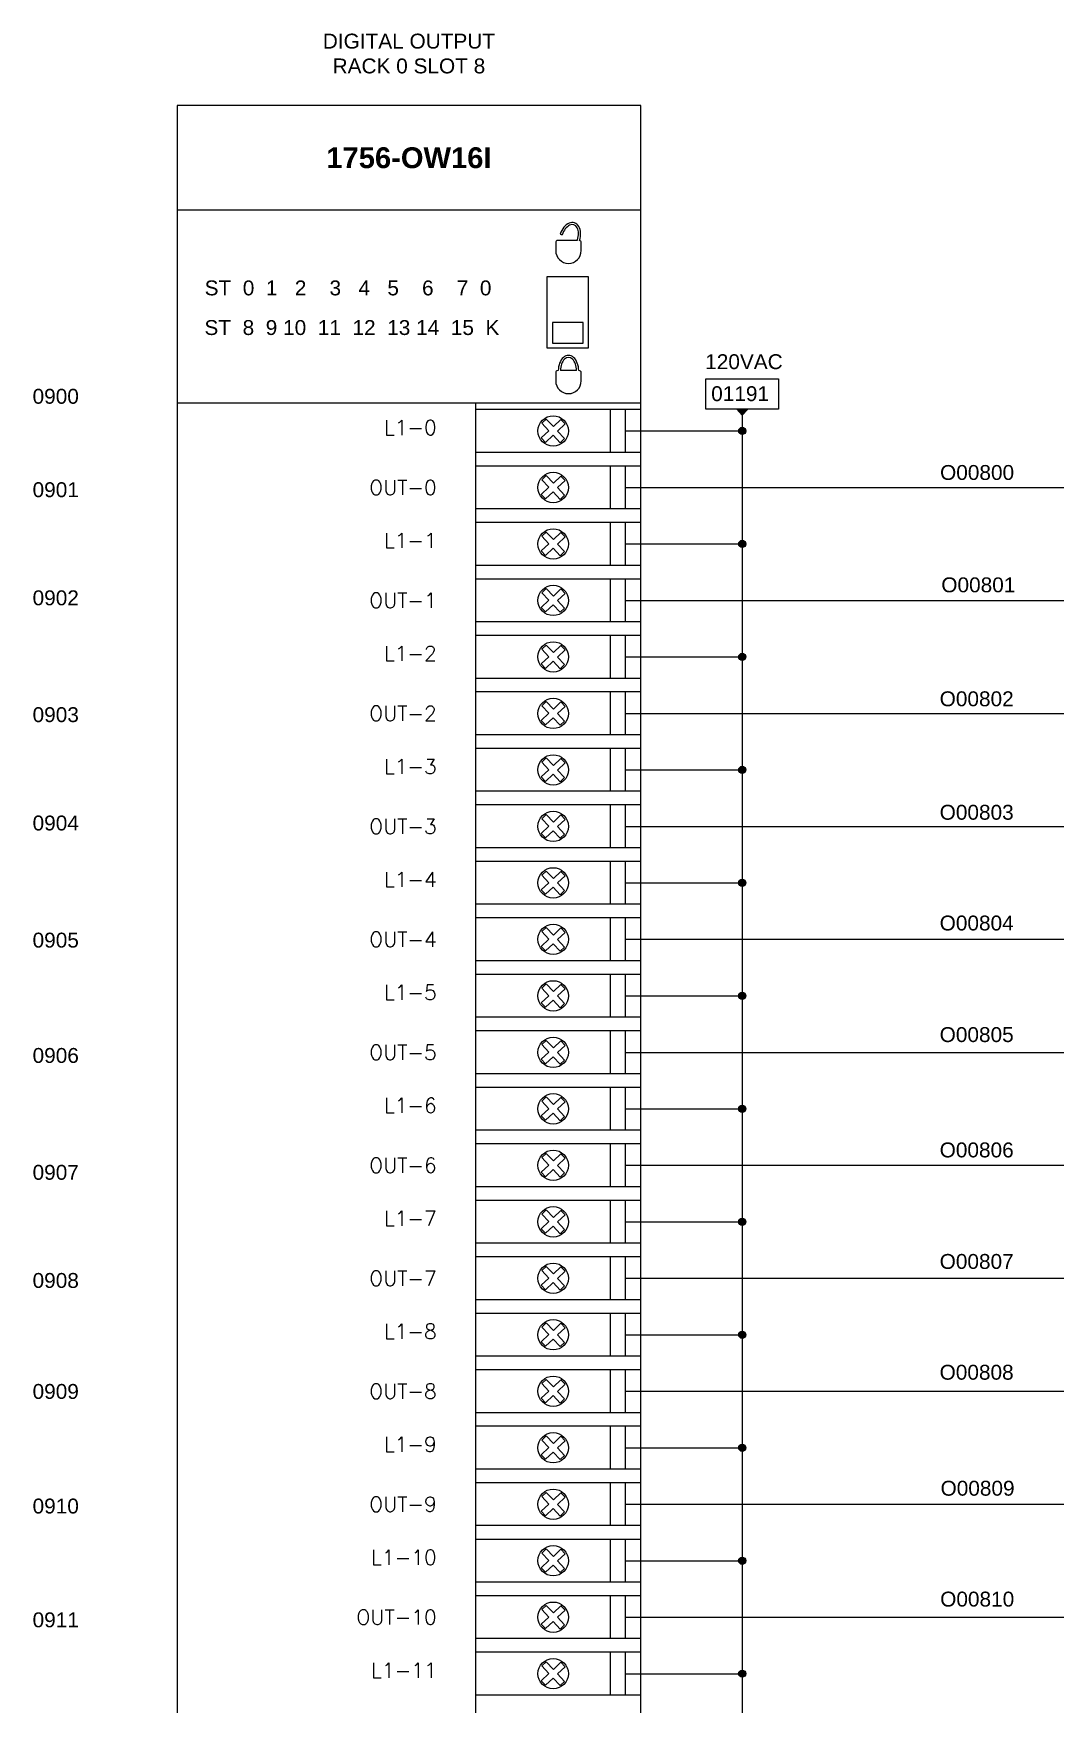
# Paper-space layout 'DIGITAL OUTPUT CARD - A1 Sheet' of a CAD drawing. Extents: x 50 to 812, y 22 to 574.
# Drawn here: x 61.7 to 233.3, y 277.7 to 558.3 of the extents above; entities that cross this region are included whole.
import ezdxf
from ezdxf.enums import TextEntityAlignment as Align

# ---------------------------------------------------------------- set-up
doc = ezdxf.new("R2010")
doc.units = 0
doc.layers.add('N-ANNO-TEXT', color=2, linetype='Continuous')
doc.layers.add('N-DIAG-HIDDEN', color=4, linetype='Continuous')
doc.layers.add('N-DIAG', color=4, linetype='Continuous', lineweight=25)
doc.layers.add('N-EQPM', color=4, linetype='Continuous', lineweight=25)
doc.styles.add('_CGS_2-5_NOTES', font='arial.ttf', dxfattribs={"height": 2.5})
doc.styles.add('_CGS_3-5_SUBHEADING', font='arialbd.ttf', dxfattribs={"height": 3.5})
doc.styles.get("Standard").update_dxf_attribs({"font": 'arial.ttf'})

psp = doc.layouts.new('DIGITAL OUTPUT CARD - A1 Sheet')

# ---------------------------------------------------------------- hatches: boundary and pattern name
at = {"layer": 'N-DIAG'}
h = psp.add_hatch(color=256, dxfattribs=at)
edge = h.paths.add_edge_path()
edge.add_arc((180.67, 491.52), 0.602, 180, 540, ccw=False)
h = psp.add_hatch(color=256, dxfattribs=at)
edge = h.paths.add_edge_path()
edge.add_arc((180.67, 472.55), 0.602, 180, 540, ccw=False)
h = psp.add_hatch(color=256, dxfattribs=at)
edge = h.paths.add_edge_path()
edge.add_arc((180.67, 453.59), 0.602, 180, 540, ccw=False)
h = psp.add_hatch(color=256, dxfattribs=at)
edge = h.paths.add_edge_path()
edge.add_arc((180.67, 434.62), 0.602, 180, 540, ccw=False)
h = psp.add_hatch(color=256, dxfattribs=at)
edge = h.paths.add_edge_path()
edge.add_arc((180.67, 415.66), 0.602, 180, 540, ccw=False)
h = psp.add_hatch(color=256, dxfattribs=at)
edge = h.paths.add_edge_path()
edge.add_arc((180.67, 396.69), 0.602, 180, 540, ccw=False)
h = psp.add_hatch(color=256, dxfattribs=at)
edge = h.paths.add_edge_path()
edge.add_arc((180.67, 377.73), 0.602, 180, 540, ccw=False)
h = psp.add_hatch(color=256, dxfattribs=at)
edge = h.paths.add_edge_path()
edge.add_arc((180.67, 358.76), 0.602, 180, 540, ccw=False)
h = psp.add_hatch(color=256, dxfattribs=at)
edge = h.paths.add_edge_path()
edge.add_arc((180.67, 339.8), 0.602, 180, 540, ccw=False)
h = psp.add_hatch(color=256, dxfattribs=at)
edge = h.paths.add_edge_path()
edge.add_arc((180.67, 320.83), 0.602, 180, 540, ccw=False)
h = psp.add_hatch(color=256, dxfattribs=at)
edge = h.paths.add_edge_path()
edge.add_arc((180.67, 301.87), 0.602, 180, 540, ccw=False)
h = psp.add_hatch(color=256, dxfattribs=at)
edge = h.paths.add_edge_path()
edge.add_arc((180.67, 282.91), 0.602, 180, 540, ccw=False)
at = {"layer": 'N-EQPM'}
psp.add_hatch(color=256, dxfattribs=at).paths.add_polyline_path([(180.67, 494.19), (181.61, 495.2), (179.74, 495.2)])

# ---------------------------------------------------------------- linework, layer by layer
at = {"layer": 'N-DIAG'}
for p, q in [((180.67, 494.19), (180.67, 172.33)), ((161.09, 491.52), (180.67, 491.52)), ((161.09, 482.03), (260.35, 482.03)), ((161.09, 472.55), (180.67, 472.55)), ((161.09, 463.07), (260.35, 463.07)), ((161.09, 453.59), (180.67, 453.59)), ((161.09, 444.1), (260.35, 444.1)), ((161.09, 434.62), (180.67, 434.62)), ((161.09, 425.14), (260.35, 425.14)), ((161.09, 415.66), (180.67, 415.66)), ((161.09, 406.18), (260.35, 406.18)), ((161.09, 396.69), (180.67, 396.69)), ((161.09, 387.21), (260.35, 387.21)), ((161.09, 377.73), (180.67, 377.73)), ((161.09, 368.25), (260.35, 368.25)), ((161.09, 358.76), (180.67, 358.76)), ((161.09, 349.28), (260.35, 349.28)), ((161.09, 339.8), (180.67, 339.8)), ((161.09, 330.32), (260.35, 330.32)), ((161.09, 320.83), (180.67, 320.83)), ((161.09, 311.35), (260.35, 311.35)), ((161.09, 301.87), (180.67, 301.87)), ((161.09, 292.39), (260.35, 292.39)), ((161.09, 282.91), (180.67, 282.91))]:
    psp.add_line(p, q, dxfattribs=at)
for centre in [(180.67, 491.52), (180.67, 472.55), (180.67, 453.59), (180.67, 434.62), (180.67, 415.66), (180.67, 396.69), (180.67, 377.73), (180.67, 358.76), (180.67, 339.8), (180.67, 320.83), (180.67, 301.87), (180.67, 282.91)]:
    psp.add_circle(centre, 0.602, dxfattribs=at)
for centre, major_axis, ratio in [((151.73, 524.02), (0.81, 2.44), 0.666667), ((151.73, 524.02), (0.7, 2.09), 0.610413), ((151.51, 501.64), (0, 2.57), 0.666667), ((151.51, 501.64), (0, 2.21), 0.610413)]:
    psp.add_ellipse(centre, major_axis=major_axis, ratio=ratio, start_param=4.712389, end_param=7.853982, dxfattribs=at)
at = {"layer": 'N-EQPM'}
for p, q in [((163.63, 528.57), (85.82, 528.57)), ((150.11, 524.57), (150.46, 524.45)), ((152.96, 523.5), (153.01, 523.6)), ((85.82, 496.26), (163.63, 496.26)), ((135.93, 496.26), (135.93, 214.02)), ((163.63, 495.11), (135.93, 495.11)), ((158.54, 487.92), (158.54, 495.11)), ((161.09, 487.92), (161.09, 495.11)), ((180.67, 494.19), (179.74, 495.2)), ((181.61, 495.2), (179.74, 495.2)), ((180.67, 494.19), (181.61, 495.2)), ((148.22, 491.54), (146.95, 490.34)), ((147.77, 493.51), (147.02, 492.81)), ((147.02, 492.81), (148.22, 491.54)), ((148.97, 492.24), (147.77, 493.51)), ((150.23, 493.44), (148.97, 492.24)), ((149.67, 491.49), (150.94, 492.69)), ((150.86, 490.23), (149.67, 491.49)), ((150.94, 492.69), (150.23, 493.44)), ((146.95, 490.34), (147.65, 489.6)), ((147.65, 489.6), (148.92, 490.79)), ((148.92, 490.79), (150.12, 489.52)), ((150.12, 489.52), (150.86, 490.23)), ((163.63, 487.92), (135.93, 487.92)), ((163.63, 485.63), (135.93, 485.63)), ((158.54, 478.44), (158.54, 485.63)), ((161.09, 478.44), (161.09, 485.63)), ((147.77, 484.03), (147.02, 483.32)), ((147.02, 483.32), (148.22, 482.06)), ((148.97, 482.76), (147.77, 484.03)), ((150.23, 483.95), (148.97, 482.76)), ((149.67, 482.01), (150.94, 483.21)), ((150.94, 483.21), (150.23, 483.95)), ((148.22, 482.06), (146.95, 480.86)), ((146.95, 480.86), (147.65, 480.11)), ((147.65, 480.11), (148.92, 481.31)), ((148.92, 481.31), (150.12, 480.04)), ((150.86, 480.74), (149.67, 482.01)), ((150.12, 480.04), (150.86, 480.74)), ((163.63, 478.44), (135.93, 478.44)), ((163.63, 476.14), (135.93, 476.14)), ((147.77, 474.55), (147.02, 473.84)), ((148.97, 473.28), (147.77, 474.55)), ((150.23, 474.47), (148.97, 473.28)), ((150.94, 473.72), (150.23, 474.47)), ((158.54, 468.96), (158.54, 476.14)), ((161.09, 468.96), (161.09, 476.14)), ((148.22, 472.57), (146.95, 471.38)), ((146.95, 471.38), (147.65, 470.63)), ((147.02, 473.84), (148.22, 472.57)), ((147.65, 470.63), (148.92, 471.83)), ((148.92, 471.83), (150.12, 470.56)), ((149.67, 472.53), (150.94, 473.72)), ((150.86, 471.26), (149.67, 472.53)), ((163.63, 468.96), (135.93, 468.96)), ((150.12, 470.56), (150.86, 471.26)), ((163.63, 466.66), (135.93, 466.66)), ((158.54, 459.48), (158.54, 466.66)), ((161.09, 459.48), (161.09, 466.66)), ((148.22, 463.09), (146.95, 461.9)), ((147.77, 465.06), (147.02, 464.36)), ((147.02, 464.36), (148.22, 463.09)), ((148.97, 463.8), (147.77, 465.06)), ((150.23, 464.99), (148.97, 463.8)), ((149.67, 463.05), (150.94, 464.24)), ((150.86, 461.78), (149.67, 463.05)), ((150.94, 464.24), (150.23, 464.99)), ((146.95, 461.9), (147.65, 461.15)), ((147.65, 461.15), (148.92, 462.34)), ((148.92, 462.34), (150.12, 461.08)), ((150.12, 461.08), (150.86, 461.78)), ((163.63, 459.48), (135.93, 459.48)), ((163.63, 457.18), (135.93, 457.18)), ((147.77, 455.58), (147.02, 454.88)), ((147.02, 454.88), (148.22, 453.61)), ((148.97, 454.31), (147.77, 455.58)), ((150.23, 455.51), (148.97, 454.31)), ((149.67, 453.57), (150.94, 454.76)), ((150.94, 454.76), (150.23, 455.51)), ((158.54, 449.99), (158.54, 457.18)), ((161.09, 449.99), (161.09, 457.18)), ((148.22, 453.61), (146.95, 452.41)), ((146.95, 452.41), (147.65, 451.67)), ((147.65, 451.67), (148.92, 452.86)), ((148.92, 452.86), (150.12, 451.59)), ((150.86, 452.3), (149.67, 453.57)), ((150.12, 451.59), (150.86, 452.3)), ((163.63, 449.99), (135.93, 449.99)), ((163.63, 447.7), (135.93, 447.7)), ((147.77, 446.1), (147.02, 445.39)), ((148.97, 444.83), (147.77, 446.1)), ((158.54, 440.51), (158.54, 447.7)), ((161.09, 440.51), (161.09, 447.7)), ((148.22, 444.13), (146.95, 442.93)), ((147.02, 445.39), (148.22, 444.13)), ((147.65, 442.18), (148.92, 443.38)), ((148.92, 443.38), (150.12, 442.11)), ((150.23, 446.03), (148.97, 444.83)), ((149.67, 444.08), (150.94, 445.28)), ((150.86, 442.82), (149.67, 444.08)), ((150.94, 445.28), (150.23, 446.03)), ((163.63, 440.51), (135.93, 440.51)), ((146.95, 442.93), (147.65, 442.18)), ((150.12, 442.11), (150.86, 442.82)), ((163.63, 438.21), (135.93, 438.21)), ((158.54, 431.03), (158.54, 438.21)), ((161.09, 431.03), (161.09, 438.21)), ((147.77, 436.62), (147.02, 435.91)), ((147.02, 435.91), (148.22, 434.64)), ((148.97, 435.35), (147.77, 436.62)), ((150.23, 436.54), (148.97, 435.35)), ((149.67, 434.6), (150.94, 435.79)), ((150.94, 435.79), (150.23, 436.54)), ((148.22, 434.64), (146.95, 433.45)), ((146.95, 433.45), (147.65, 432.7)), ((147.65, 432.7), (148.92, 433.9)), ((148.92, 433.9), (150.12, 432.63)), ((150.86, 433.33), (149.67, 434.6)), ((150.12, 432.63), (150.86, 433.33)), ((163.63, 431.03), (135.93, 431.03)), ((163.63, 428.73), (135.93, 428.73)), ((147.77, 427.13), (147.02, 426.43)), ((147.02, 426.43), (148.22, 425.16)), ((148.97, 425.87), (147.77, 427.13)), ((150.23, 427.06), (148.97, 425.87)), ((150.94, 426.31), (150.23, 427.06)), ((158.54, 421.55), (158.54, 428.73)), ((161.09, 421.55), (161.09, 428.73)), ((148.22, 425.16), (146.95, 423.97)), ((146.95, 423.97), (147.65, 423.22)), ((147.65, 423.22), (148.92, 424.41)), ((148.92, 424.41), (150.12, 423.15)), ((149.67, 425.12), (150.94, 426.31)), ((150.86, 423.85), (149.67, 425.12)), ((150.12, 423.15), (150.86, 423.85)), ((163.63, 421.55), (135.93, 421.55)), ((163.63, 419.25), (135.93, 419.25)), ((158.54, 412.07), (158.54, 419.25)), ((161.09, 412.07), (161.09, 419.25)), ((148.22, 415.68), (146.95, 414.49)), ((147.77, 417.65), (147.02, 416.95)), ((147.02, 416.95), (148.22, 415.68)), ((148.97, 416.38), (147.77, 417.65)), ((150.23, 417.58), (148.97, 416.38)), ((149.67, 415.64), (150.94, 416.83)), ((150.86, 414.37), (149.67, 415.64)), ((150.94, 416.83), (150.23, 417.58)), ((146.95, 414.49), (147.65, 413.74)), ((147.65, 413.74), (148.92, 414.93)), ((148.92, 414.93), (150.12, 413.66)), ((150.12, 413.66), (150.86, 414.37)), ((163.63, 412.07), (135.93, 412.07)), ((163.63, 409.77), (135.93, 409.77)), ((158.54, 402.58), (158.54, 409.77)), ((161.09, 402.58), (161.09, 409.77)), ((147.77, 408.17), (147.02, 407.47)), ((147.02, 407.47), (148.22, 406.2)), ((148.97, 406.9), (147.77, 408.17)), ((150.23, 408.1), (148.97, 406.9)), ((149.67, 406.15), (150.94, 407.35)), ((150.94, 407.35), (150.23, 408.1)), ((148.22, 406.2), (146.95, 405)), ((146.95, 405), (147.65, 404.26)), ((147.65, 404.26), (148.92, 405.45)), ((148.92, 405.45), (150.12, 404.18)), ((150.86, 404.89), (149.67, 406.15)), ((150.12, 404.18), (150.86, 404.89)), ((163.63, 402.58), (135.93, 402.58)), ((163.63, 400.29), (135.93, 400.29)), ((147.77, 398.69), (147.02, 397.98)), ((148.97, 397.42), (147.77, 398.69)), ((150.23, 398.61), (148.97, 397.42)), ((150.94, 397.87), (150.23, 398.61)), ((158.54, 393.1), (158.54, 400.29)), ((161.09, 393.1), (161.09, 400.29)), ((148.22, 396.72), (146.95, 395.52)), ((147.02, 397.98), (148.22, 396.72)), ((147.65, 394.77), (148.92, 395.97)), ((148.92, 395.97), (150.12, 394.7)), ((149.67, 396.67), (150.94, 397.87)), ((150.86, 395.4), (149.67, 396.67)), ((163.63, 393.1), (135.93, 393.1)), ((146.95, 395.52), (147.65, 394.77)), ((150.12, 394.7), (150.86, 395.4)), ((163.63, 390.8), (135.93, 390.8)), ((158.54, 383.62), (158.54, 390.8)), ((161.09, 383.62), (161.09, 390.8)), ((148.22, 387.23), (146.95, 386.04)), ((147.77, 389.21), (147.02, 388.5)), ((147.02, 388.5), (148.22, 387.23)), ((148.97, 387.94), (147.77, 389.21)), ((150.23, 389.13), (148.97, 387.94)), ((149.67, 387.19), (150.94, 388.38)), ((150.86, 385.92), (149.67, 387.19)), ((150.94, 388.38), (150.23, 389.13)), ((146.95, 386.04), (147.65, 385.29)), ((147.65, 385.29), (148.92, 386.48)), ((148.92, 386.48), (150.12, 385.22)), ((150.12, 385.22), (150.86, 385.92)), ((163.63, 383.62), (135.93, 383.62)), ((163.63, 381.32), (135.93, 381.32)), ((147.77, 379.72), (147.02, 379.02)), ((147.02, 379.02), (148.22, 377.75)), ((148.97, 378.46), (147.77, 379.72)), ((150.23, 379.65), (148.97, 378.46)), ((149.67, 377.71), (150.94, 378.9)), ((150.94, 378.9), (150.23, 379.65)), ((158.54, 374.14), (158.54, 381.32)), ((161.09, 374.14), (161.09, 381.32)), ((148.22, 377.75), (146.95, 376.56)), ((146.95, 376.56), (147.65, 375.81)), ((147.65, 375.81), (148.92, 377)), ((148.92, 377), (150.12, 375.73)), ((150.86, 376.44), (149.67, 377.71)), ((150.12, 375.73), (150.86, 376.44)), ((163.63, 374.14), (135.93, 374.14)), ((163.63, 371.84), (135.93, 371.84)), ((158.54, 364.65), (158.54, 371.84)), ((161.09, 364.65), (161.09, 371.84)), ((148.22, 368.27), (146.95, 367.07)), ((147.77, 370.24), (147.02, 369.54)), ((147.02, 369.54), (148.22, 368.27)), ((147.65, 366.33), (148.92, 367.52)), ((148.97, 368.97), (147.77, 370.24)), ((148.92, 367.52), (150.12, 366.25)), ((150.23, 370.17), (148.97, 368.97)), ((149.67, 368.22), (150.94, 369.42)), ((150.86, 366.96), (149.67, 368.22)), ((150.94, 369.42), (150.23, 370.17)), ((146.95, 367.07), (147.65, 366.33)), ((150.12, 366.25), (150.86, 366.96)), ((163.63, 364.65), (135.93, 364.65)), ((163.63, 362.36), (135.93, 362.36)), ((158.54, 355.17), (158.54, 362.36)), ((161.09, 355.17), (161.09, 362.36)), ((147.77, 360.76), (147.02, 360.05)), ((147.02, 360.05), (148.22, 358.79)), ((148.97, 359.49), (147.77, 360.76)), ((150.23, 360.68), (148.97, 359.49)), ((149.67, 358.74), (150.94, 359.94)), ((150.94, 359.94), (150.23, 360.68)), ((148.22, 358.79), (146.95, 357.59)), ((146.95, 357.59), (147.65, 356.84)), ((147.65, 356.84), (148.92, 358.04)), ((148.92, 358.04), (150.12, 356.77)), ((150.86, 357.47), (149.67, 358.74)), ((150.12, 356.77), (150.86, 357.47)), ((163.63, 355.17), (135.93, 355.17)), ((163.63, 352.87), (135.93, 352.87)), ((147.77, 351.28), (147.02, 350.57)), ((148.97, 350.01), (147.77, 351.28)), ((150.23, 351.2), (148.97, 350.01)), ((150.94, 350.45), (150.23, 351.2)), ((158.54, 345.69), (158.54, 352.87)), ((161.09, 345.69), (161.09, 352.87)), ((148.22, 349.3), (146.95, 348.11)), ((146.95, 348.11), (147.65, 347.36)), ((147.02, 350.57), (148.22, 349.3)), ((147.65, 347.36), (148.92, 348.56)), ((148.92, 348.56), (150.12, 347.29)), ((149.67, 349.26), (150.94, 350.45)), ((150.86, 347.99), (149.67, 349.26)), ((150.12, 347.29), (150.86, 347.99)), ((163.63, 345.69), (135.93, 345.69)), ((163.63, 343.39), (135.93, 343.39)), ((158.54, 336.21), (158.54, 343.39)), ((161.09, 336.21), (161.09, 343.39)), ((148.22, 339.82), (146.95, 338.63)), ((147.77, 341.79), (147.02, 341.09)), ((147.02, 341.09), (148.22, 339.82)), ((148.97, 340.53), (147.77, 341.79)), ((150.23, 341.72), (148.97, 340.53)), ((149.67, 339.78), (150.94, 340.97)), ((150.86, 338.51), (149.67, 339.78)), ((150.94, 340.97), (150.23, 341.72)), ((146.95, 338.63), (147.65, 337.88)), ((147.65, 337.88), (148.92, 339.07)), ((148.92, 339.07), (150.12, 337.81)), ((150.12, 337.81), (150.86, 338.51)), ((163.63, 336.21), (135.93, 336.21)), ((163.63, 333.91), (135.93, 333.91)), ((158.54, 326.72), (158.54, 333.91)), ((161.09, 326.72), (161.09, 333.91)), ((147.77, 332.31), (147.02, 331.61)), ((147.02, 331.61), (148.22, 330.34)), ((148.97, 331.04), (147.77, 332.31)), ((150.23, 332.24), (148.97, 331.04)), ((149.67, 330.3), (150.94, 331.49)), ((150.94, 331.49), (150.23, 332.24)), ((148.22, 330.34), (146.95, 329.14)), ((146.95, 329.14), (147.65, 328.4)), ((147.65, 328.4), (148.92, 329.59)), ((148.92, 329.59), (150.12, 328.32)), ((150.86, 329.03), (149.67, 330.3)), ((150.12, 328.32), (150.86, 329.03)), ((163.63, 326.72), (135.93, 326.72)), ((163.63, 324.43), (135.93, 324.43)), ((147.77, 322.83), (147.02, 322.12)), ((148.97, 321.56), (147.77, 322.83)), ((150.23, 322.76), (148.97, 321.56)), ((150.94, 322.01), (150.23, 322.76)), ((158.54, 317.24), (158.54, 324.43)), ((161.09, 317.24), (161.09, 324.43)), ((148.22, 320.86), (146.95, 319.66)), ((147.02, 322.12), (148.22, 320.86)), ((147.65, 318.91), (148.92, 320.11)), ((148.92, 320.11), (150.12, 318.84)), ((149.67, 320.81), (150.94, 322.01)), ((150.86, 319.55), (149.67, 320.81)), ((163.63, 317.24), (135.93, 317.24)), ((146.95, 319.66), (147.65, 318.91)), ((150.12, 318.84), (150.86, 319.55)), ((163.63, 314.94), (135.93, 314.94)), ((158.54, 307.76), (158.54, 314.94)), ((161.09, 307.76), (161.09, 314.94)), ((147.77, 313.35), (147.02, 312.64)), ((147.02, 312.64), (148.22, 311.37)), ((148.97, 312.08), (147.77, 313.35)), ((150.23, 313.27), (148.97, 312.08)), ((149.67, 311.33), (150.94, 312.53)), ((150.94, 312.53), (150.23, 313.27)), ((148.22, 311.37), (146.95, 310.18)), ((146.95, 310.18), (147.65, 309.43)), ((147.65, 309.43), (148.92, 310.63)), ((148.92, 310.63), (150.12, 309.36)), ((150.86, 310.06), (149.67, 311.33)), ((150.12, 309.36), (150.86, 310.06)), ((163.63, 307.76), (135.93, 307.76)), ((163.63, 305.46), (135.93, 305.46)), ((147.77, 303.86), (147.02, 303.16)), ((147.02, 303.16), (148.22, 301.89)), ((148.97, 302.6), (147.77, 303.86)), ((150.23, 303.79), (148.97, 302.6)), ((149.67, 301.85), (150.94, 303.04)), ((150.94, 303.04), (150.23, 303.79)), ((158.54, 298.28), (158.54, 305.46)), ((161.09, 298.28), (161.09, 305.46)), ((148.22, 301.89), (146.95, 300.7)), ((146.95, 300.7), (147.65, 299.95)), ((147.65, 299.95), (148.92, 301.14)), ((148.92, 301.14), (150.12, 299.88)), ((150.86, 300.58), (149.67, 301.85)), ((150.12, 299.88), (150.86, 300.58)), ((163.63, 298.28), (135.93, 298.28)), ((163.63, 295.98), (135.93, 295.98)), ((158.54, 288.8), (158.54, 295.98)), ((161.09, 288.8), (161.09, 295.98)), ((148.22, 292.41), (146.95, 291.22)), ((147.77, 294.38), (147.02, 293.68)), ((147.02, 293.68), (148.22, 292.41)), ((148.97, 293.11), (147.77, 294.38)), ((150.23, 294.31), (148.97, 293.11)), ((149.67, 292.37), (150.94, 293.56)), ((150.86, 291.1), (149.67, 292.37)), ((150.94, 293.56), (150.23, 294.31)), ((146.95, 291.22), (147.65, 290.47)), ((147.65, 290.47), (148.92, 291.66)), ((148.92, 291.66), (150.12, 290.39)), ((150.12, 290.39), (150.86, 291.1)), ((163.63, 288.8), (135.93, 288.8)), ((163.63, 286.5), (135.93, 286.5)), ((158.54, 279.31), (158.54, 286.5)), ((161.09, 279.31), (161.09, 286.5)), ((147.77, 284.9), (147.02, 284.2)), ((147.02, 284.2), (148.22, 282.93)), ((148.97, 283.63), (147.77, 284.9)), ((150.23, 284.83), (148.97, 283.63)), ((149.67, 282.88), (150.94, 284.08)), ((150.94, 284.08), (150.23, 284.83)), ((148.22, 282.93), (146.95, 281.73)), ((146.95, 281.73), (147.65, 280.99)), ((147.65, 280.99), (148.92, 282.18)), ((148.92, 282.18), (150.12, 280.91)), ((150.86, 281.62), (149.67, 282.88)), ((150.12, 280.91), (150.86, 281.62)), ((163.63, 279.31), (135.93, 279.31))]:
    psp.add_line(p, q, dxfattribs=at)
for points in [[(163.63, 206.22), (163.63, 546.16), (85.82, 546.16), (85.82, 206.22)], [(163.63, 186.38), (163.63, 546.16), (85.82, 546.16), (85.82, 186.38)], [(152.96, 523.5), (149.79, 523.5)], [(152.86, 501.64), (150.16, 501.64)]]:
    psp.add_lwpolyline(points, dxfattribs=at)
for points in [[(149.79, 523.5), (149.71, 523.5, 0.414214), (149.37, 523.16), (149.37, 521.79)], [(153.65, 521.79), (153.65, 523.16, 0.417757), (153.36, 523.48), (153.36, 523.48)], [(149.79, 501.64), (149.71, 501.64, 0.414214), (149.37, 501.29), (149.37, 499.92)], [(153.65, 499.92), (153.65, 501.29, 0.414214), (153.31, 501.64), (153.22, 501.64)]]:
    psp.add_lwpolyline(points, format="xyb", dxfattribs=at)
for points in [[(147.95, 517.42), (154.81, 517.42), (154.81, 505.41), (147.95, 505.41)], [(148.81, 506.27), (153.96, 506.27), (153.96, 509.7), (148.81, 509.7)], [(174.59, 500.27), (186.75, 500.27), (186.75, 495.2), (174.59, 495.2)]]:
    psp.add_lwpolyline(points, close=True, dxfattribs=at)
for centre in [(148.94, 491.52), (148.94, 482.03), (148.94, 472.55), (148.94, 463.07), (148.94, 453.59), (148.94, 444.1), (148.94, 434.62), (148.94, 425.14), (148.94, 415.66), (148.94, 406.18), (148.94, 396.69), (148.94, 387.21), (148.94, 377.73), (148.94, 368.25), (148.94, 358.76), (148.94, 349.28), (148.94, 339.8), (148.94, 330.32), (148.94, 320.83), (148.94, 311.35), (148.94, 301.87), (148.94, 292.39), (148.94, 282.91)]:
    psp.add_circle(centre, 2.55, dxfattribs=at)
for centre in [(151.51, 521.79), (151.51, 499.92)]:
    psp.add_arc(centre, 2.14, 180, 0, dxfattribs=at)

# ---------------------------------------------------------------- texts
at = {"layer": 'N-ANNO-TEXT', "style": '_CGS_2-5_NOTES'}
psp.add_text('01191', height=2.5, dxfattribs=at).set_placement((180.32, 496.53), align=Align.CENTER)
at = {"layer": 'N-ANNO-TEXT'}
for s, insert, char_height, width, attachment_point, style in [('DIGITAL OUTPUT\\PRACK 0 SLOT 8', (124.73, 558.21), 2.5, 62.2812, 2, '_CGS_2-5_NOTES'), ('1756-OW16I', (124.73, 537.36), 3.5, 114.7744, 5, '_CGS_3-5_SUBHEADING'), ('\\pi6.04215;ST  0  1   2    3   4   5    6    7  0', (84.4, 516.78), 2.5, 53.861, 1, '_CGS_2-5_NOTES'), ('\\pi3.59896;ST  8  9 10  11  12  13 14  15  K', (86.81, 508.86), 2.5, 56.5448, 4, '_CGS_2-5_NOTES'), ('120VAC', (180.96, 503.13), 2.5, 69.3139, 5, '_CGS_2-5_NOTES'), ('0900', (65.45, 497.32), 2.5, 16.142, 5, '_CGS_2-5_NOTES'), ('O00800', (220.09, 484.53), 2.5, 22.2931, 5, '_CGS_2-5_NOTES'), ('0901', (65.45, 481.64), 2.5, 16.142, 5, '_CGS_2-5_NOTES'), ('O00801', (220.3, 465.67), 2.5, 22.2931, 5, '_CGS_2-5_NOTES'), ('0902', (65.45, 463.49), 2.5, 16.142, 5, '_CGS_2-5_NOTES'), ('O00802', (220.02, 446.54), 2.5, 22.2931, 5, '_CGS_2-5_NOTES'), ('0903', (65.45, 443.88), 2.5, 16.142, 5, '_CGS_2-5_NOTES'), ('0904', (65.45, 425.69), 2.5, 16.142, 5, '_CGS_2-5_NOTES'), ('O00803', (220.02, 427.49), 2.5, 22.2931, 5, '_CGS_2-5_NOTES'), ('O00804', (220.02, 408.9), 2.5, 22.2931, 5, '_CGS_2-5_NOTES'), ('0905', (65.45, 406.03), 2.5, 16.142, 5, '_CGS_2-5_NOTES'), ('O00805', (220.02, 390.17), 2.5, 22.2931, 5, '_CGS_2-5_NOTES'), ('0906', (65.45, 386.67), 2.5, 16.142, 5, '_CGS_2-5_NOTES'), ('O00806', (220.02, 370.81), 2.5, 22.2931, 5, '_CGS_2-5_NOTES'), ('0907', (65.45, 367.05), 2.5, 16.142, 5, '_CGS_2-5_NOTES'), ('{\\Fromans|c0;OUT-6}', (129.41, 368.25), 2.5, 10.4701, 6, '_CGS_2-5_NOTES'), ('O00807', (220.02, 352.09), 2.5, 22.2931, 5, '_CGS_2-5_NOTES'), ('0908', (65.45, 348.9), 2.5, 16.142, 5, '_CGS_2-5_NOTES'), ('{\\Fromans|c0;OUT-7}', (129.41, 349.28), 2.5, 10.4701, 6, '_CGS_2-5_NOTES'), ('O00808', (220.01, 333.49), 2.5, 22.2931, 5, '_CGS_2-5_NOTES'), ('0909', (65.45, 330.27), 2.5, 16.142, 5, '_CGS_2-5_NOTES'), ('{\\Fromans|c0;OUT-8}', (129.41, 330.32), 2.5, 10.4701, 6, '_CGS_2-5_NOTES'), ('O00809', (220.17, 314.02), 2.5, 22.2931, 5, '_CGS_2-5_NOTES'), ('0910', (65.45, 311.03), 2.5, 16.142, 5, '_CGS_2-5_NOTES'), ('{\\Fromans|c0;OUT-9}', (129.41, 311.35), 2.5, 10.4701, 6, '_CGS_2-5_NOTES'), ('O00810', (220.11, 295.41), 2.5, 22.2931, 5, '_CGS_2-5_NOTES'), ('0911', (65.45, 291.93), 2.5, 16.142, 5, '_CGS_2-5_NOTES'), ('{\\Fromans|c0;OUT-10}', (129.41, 292.39), 2.5, 10.4701, 6, '_CGS_2-5_NOTES')]:
    psp.add_mtext(s, dxfattribs=dict(at, insert=insert, char_height=char_height, width=width, attachment_point=attachment_point, style=style))
at = {"layer": 'N-ANNO-TEXT', "char_height": 2.5, "attachment_point": 6, "style": '_CGS_2-5_NOTES'}
for s, insert in [('{\\Fromans|c0;L1-7}', (129.41, 359.34)), ('{\\Fromans|c0;L1-8}', (129.41, 340.37)), ('{\\Fromans|c0;L1-9}', (129.41, 321.41)), ('{\\Fromans|c0;L1-10}', (129.41, 302.44)), ('{\\Fromans|c0;L1-11}', (129.41, 283.48))]:
    psp.add_mtext(s, dxfattribs=dict(at, insert=insert))
at = {"layer": 'N-DIAG-HIDDEN', "char_height": 2.5, "attachment_point": 6}
for s, insert in [('{\\Fromans|c0;L1-0}', (129.41, 492.09)), ('{\\Fromans|c0;L1-1}', (129.41, 473.13)), ('{\\Fromans|c0;L1-2}', (129.41, 454.16)), ('{\\Fromans|c0;L1-3}', (129.41, 435.2)), ('{\\Fromans|c0;L1-4}', (129.41, 416.23)), ('{\\Fromans|c0;L1-5}', (129.41, 397.27)), ('{\\Fromans|c0;L1-6}', (129.41, 378.3))]:
    psp.add_mtext(s, dxfattribs=dict(at, insert=insert))
at = {"layer": 'N-DIAG-HIDDEN', "char_height": 2.5, "width": 10.4701, "attachment_point": 6}
for s, insert in [('{\\Fromans|c0;OUT-0}', (129.41, 482.03)), ('{\\Fromans|c0;OUT-1}', (129.41, 463.07)), ('{\\Fromans|c0;OUT-2}', (129.41, 444.1)), ('{\\Fromans|c0;OUT-3}', (129.41, 425.14)), ('{\\Fromans|c0;OUT-4}', (129.41, 406.18)), ('{\\Fromans|c0;OUT-5}', (129.41, 387.21))]:
    psp.add_mtext(s, dxfattribs=dict(at, insert=insert))

doc.saveas('drawing.dxf')
